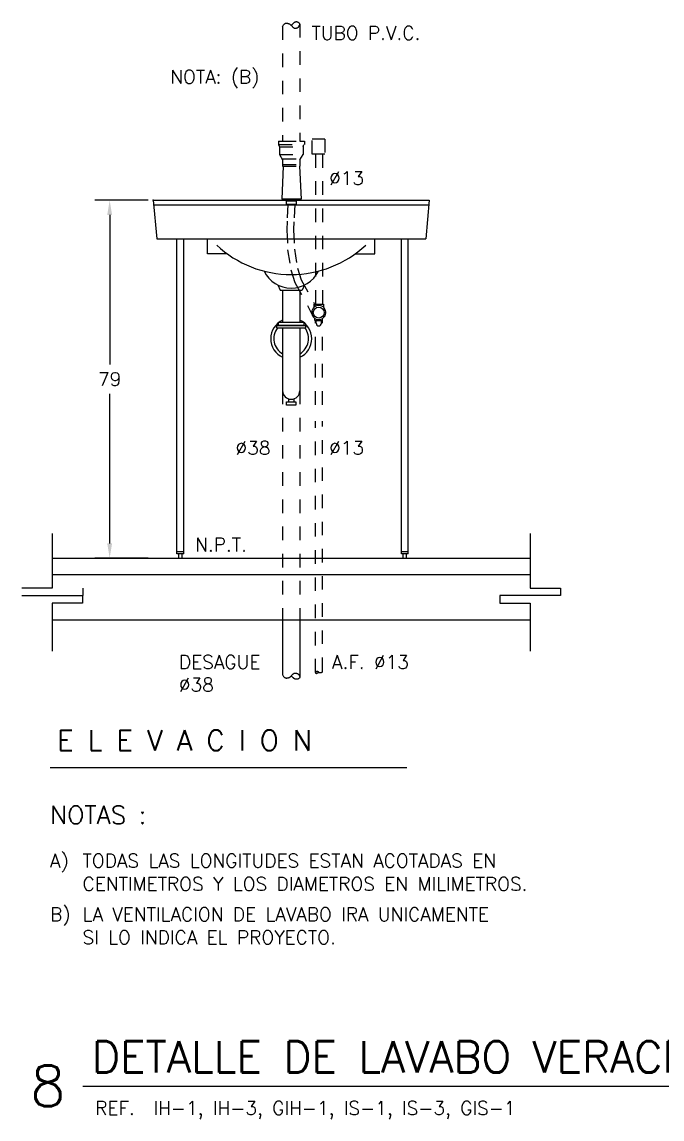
# Model space of a CAD drawing. Extents: x 145.7 to 190.5, y 293.8 to 329.7.
# Drawn here: x 146 to 150.71, y 317.52 to 325.6 of the extents above; entities that cross this region are included whole.
import ezdxf
from ezdxf.enums import TextEntityAlignment as Align

# ---------------------------------------------------------------- set-up
doc = ezdxf.new("R2010")
doc.units = 0
doc.header["$LTSCALE"] = 0.4
doc.header["$MEASUREMENT"] = 0
doc.linetypes.add('HIDDEN', pattern=[0.375, 0.25, -0.125])
doc.linetypes.add('HIDDEN2', pattern=[0.1875, 0.125, -0.0625])
doc.layers.add('A13', color=130, linetype='CONTINUOUS')
doc.layers.add('LETRAS', color=50, linetype='CONTINUOUS')
doc.styles.add('ROMANS', font='ROMANS.SHX', dxfattribs={"width": 1.5, "height": 0.3})

msp = doc.modelspace()

# ---------------------------------------------------------------- linework, layer by layer
at = {"layer": 'A13', "linetype": 'HIDDEN'}
for p, q in [((147.9241, 325.5745, 55.3421), (147.9267, 325.5783, 55.3421)), ((147.9267, 325.5783, 55.3421), (147.929, 325.5814, 55.3421)), ((147.929, 325.5814, 55.3421), (147.9312, 325.5837, 55.3421)), ((147.9312, 325.5837, 55.3421), (147.9333, 325.5856, 55.3421)), ((147.9333, 325.5856, 55.3421), (147.9353, 325.587, 55.3421)), ((147.9353, 325.587, 55.3421), (147.9373, 325.5881, 55.3421)), ((147.9373, 325.5881, 55.3421), (147.9393, 325.5889, 55.3421)), ((147.9393, 325.5889, 55.3421), (147.9413, 325.5895, 55.3421)), ((147.9413, 325.5895, 55.3421), (147.9433, 325.5899, 55.3421)), ((147.9433, 325.5899, 55.3421), (147.9454, 325.5902, 55.3421)), ((147.9454, 325.5902, 55.3421), (147.9474, 325.5903, 55.3421)), ((147.9474, 325.5903, 55.3421), (147.9494, 325.5903, 55.3421)), ((147.9494, 325.5903, 55.3421), (147.9514, 325.5902, 55.3421)), ((147.9514, 325.5902, 55.3421), (147.9534, 325.5899, 55.3421)), ((147.9534, 325.5899, 55.3421), (147.9553, 325.5897, 55.3421)), ((147.9553, 325.5897, 55.3421), (147.9572, 325.5894, 55.3421)), ((147.9572, 325.5894, 55.3421), (147.9591, 325.589, 55.3421)), ((147.9591, 325.589, 55.3421), (147.9609, 325.5885, 55.3421)), ((147.9609, 325.5885, 55.3421), (147.9627, 325.588, 55.3421)), ((147.9627, 325.588, 55.3421), (147.9645, 325.5874, 55.3421)), ((147.9645, 325.5874, 55.3421), (147.9662, 325.5867, 55.3421)), ((147.9662, 325.5867, 55.3421), (147.968, 325.5859, 55.3421)), ((147.968, 325.5859, 55.3421), (147.9697, 325.585, 55.3421)), ((147.9697, 325.585, 55.3421), (147.9714, 325.5841, 55.3421)), ((147.9714, 325.5841, 55.3421), (147.973, 325.583, 55.3421)), ((147.973, 325.583, 55.3421), (147.9747, 325.5819, 55.3421)), ((147.9747, 325.5819, 55.3421), (147.9763, 325.5808, 55.3421)), ((147.9763, 325.5808, 55.3421), (147.9778, 325.5795, 55.3421)), ((147.9778, 325.5795, 55.3421), (147.9794, 325.5782, 55.3421)), ((147.9794, 325.5782, 55.3421), (147.9809, 325.5768, 55.3421)), ((147.9861, 325.577, 55.3421), (147.985, 325.5757, 55.3421)), ((147.9871, 325.5783, 55.3421), (147.9861, 325.577, 55.3421)), ((147.9882, 325.5796, 55.3421), (147.9871, 325.5783, 55.3421)), ((147.9892, 325.5808, 55.3421), (147.9882, 325.5796, 55.3421)), ((147.9903, 325.582, 55.3421), (147.9892, 325.5808, 55.3421)), ((147.9913, 325.5832, 55.3421), (147.9903, 325.582, 55.3421)), ((147.9924, 325.5843, 55.3421), (147.9913, 325.5832, 55.3421)), ((147.9936, 325.5855, 55.3421), (147.9924, 325.5843, 55.3421)), ((147.9948, 325.5867, 55.3421), (147.9936, 325.5855, 55.3421)), ((147.996, 325.5878, 55.3421), (147.9948, 325.5867, 55.3421)), ((147.9972, 325.5889, 55.3421), (147.996, 325.5878, 55.3421)), ((147.9985, 325.59, 55.3421), (147.9972, 325.5889, 55.3421)), ((147.9997, 325.591, 55.3421), (147.9985, 325.59, 55.3421)), ((148.0009, 325.592, 55.3421), (147.9997, 325.591, 55.3421)), ((148.002, 325.593, 55.3421), (148.0009, 325.592, 55.3421)), ((148.0031, 325.5938, 55.3421), (148.002, 325.593, 55.3421)), ((148.0042, 325.5946, 55.3421), (148.0031, 325.5938, 55.3421)), ((148.0053, 325.5954, 55.3421), (148.0042, 325.5946, 55.3421)), ((148.0063, 325.596, 55.3421), (148.0053, 325.5954, 55.3421)), ((148.0074, 325.5967, 55.3421), (148.0063, 325.596, 55.3421)), ((148.0085, 325.5972, 55.3421), (148.0074, 325.5967, 55.3421)), ((148.0096, 325.5977, 55.3421), (148.0085, 325.5972, 55.3421)), ((148.0108, 325.5982, 55.3421), (148.0096, 325.5977, 55.3421)), ((148.012, 325.5986, 55.3421), (148.0108, 325.5982, 55.3421)), ((148.0133, 325.5989, 55.3421), (148.012, 325.5986, 55.3421)), ((148.0147, 325.5992, 55.3421), (148.0133, 325.5989, 55.3421)), ((148.0161, 325.5995, 55.3421), (148.0147, 325.5992, 55.3421)), ((148.0176, 325.5996, 55.3421), (148.0161, 325.5995, 55.3421)), ((148.0192, 325.5997, 55.3421), (148.0176, 325.5996, 55.3421)), ((148.0208, 325.5997, 55.3421), (148.0192, 325.5997, 55.3421)), ((148.0224, 325.5996, 55.3421), (148.0208, 325.5997, 55.3421)), ((148.0241, 325.5995, 55.3421), (148.0224, 325.5996, 55.3421)), ((148.0259, 325.5992, 55.3421), (148.0241, 325.5995, 55.3421)), ((148.0276, 325.5989, 55.3421), (148.0259, 325.5992, 55.3421)), ((148.0293, 325.5985, 55.3421), (148.0276, 325.5989, 55.3421)), ((148.031, 325.598, 55.3421), (148.0293, 325.5985, 55.3421)), ((148.0327, 325.5974, 55.3421), (148.031, 325.598, 55.3421)), ((148.0343, 325.5967, 55.3421), (148.0327, 325.5974, 55.3421)), ((148.0358, 325.596, 55.3421), (148.0343, 325.5967, 55.3421)), ((148.0371, 325.5952, 55.3421), (148.0358, 325.596, 55.3421)), ((148.0384, 325.5943, 55.3421), (148.0371, 325.5952, 55.3421)), ((148.0396, 325.5934, 55.3421), (148.0384, 325.5943, 55.3421)), ((148.0407, 325.5924, 55.3421), (148.0396, 325.5934, 55.3421)), ((148.0417, 325.5914, 55.3421), (148.0407, 325.5924, 55.3421)), ((148.0425, 325.5904, 55.3421), (148.0417, 325.5914, 55.3421)), ((148.0433, 325.5894, 55.3421), (148.0425, 325.5904, 55.3421)), ((148.044, 325.5884, 55.3421), (148.0433, 325.5894, 55.3421)), ((148.0445, 325.5874, 55.3421), (148.044, 325.5884, 55.3421)), ((148.045, 325.5865, 55.3421), (148.0445, 325.5874, 55.3421)), ((148.0445, 325.5768, 55.3421), (148.045, 325.5779, 55.3421)), ((148.0454, 325.5856, 55.3421), (148.045, 325.5865, 55.3421)), ((148.045, 325.5779, 55.3421), (148.0453, 325.5789, 55.3421)), ((148.0453, 325.5789, 55.3421), (148.0456, 325.58, 55.3421)), ((148.0457, 325.5847, 55.3421), (148.0454, 325.5856, 55.3421)), ((148.0456, 325.58, 55.3421), (148.0458, 325.581, 55.3421)), ((148.0458, 325.5838, 55.3421), (148.0457, 325.5847, 55.3421)), ((148.0458, 325.5842, 55.3421), (148.0458, 324.7233, 55.3421)), ((148.0459, 325.5829, 55.3421), (148.0458, 325.5838, 55.3421)), ((148.0458, 325.581, 55.3421), (148.0459, 325.5819, 55.3421)), ((148.0459, 325.5819, 55.3421), (148.0459, 325.5829, 55.3421)), ((147.9198, 325.5671, 55.3421), (147.9213, 325.5699, 55.3421)), ((147.9198, 325.5671, 55.3421), (147.9198, 324.7233, 55.3421)), ((147.9213, 325.5699, 55.3421), (147.9241, 325.5745, 55.3421)), ((147.9809, 325.5768, 55.3421), (147.9823, 325.5754, 55.3421)), ((147.9823, 325.5754, 55.3421), (147.9838, 325.5739, 55.3421)), ((147.9838, 325.5739, 55.3421), (147.9852, 325.5724, 55.3421)), ((147.985, 325.5757, 55.3421), (147.9839, 325.5743, 55.3421)), ((147.9852, 325.5724, 55.3421), (147.9865, 325.5709, 55.3421)), ((147.9865, 325.5709, 55.3421), (147.9879, 325.5694, 55.3421)), ((147.9879, 325.5694, 55.3421), (147.9892, 325.5679, 55.3421)), ((147.9892, 325.5679, 55.3421), (147.9905, 325.5664, 55.3421)), ((147.9905, 325.5664, 55.3421), (147.9918, 325.5649, 55.3421)), ((147.9918, 325.5649, 55.3421), (147.9931, 325.5636, 55.3421)), ((147.9931, 325.5636, 55.3421), (147.9944, 325.5623, 55.3421)), ((147.9944, 325.5623, 55.3421), (147.9957, 325.561, 55.3421)), ((147.9957, 325.561, 55.3421), (147.997, 325.5599, 55.3421)), ((147.997, 325.5599, 55.3421), (147.9983, 325.5588, 55.3421)), ((147.9983, 325.5588, 55.3421), (147.9996, 325.5578, 55.3421)), ((147.9996, 325.5578, 55.3421), (148.001, 325.557, 55.3421)), ((148.001, 325.557, 55.3421), (148.0024, 325.5562, 55.3421)), ((148.0024, 325.5562, 55.3421), (148.0039, 325.5556, 55.3421)), ((148.0039, 325.5556, 55.3421), (148.0054, 325.555, 55.3421)), ((148.0054, 325.555, 55.3421), (148.007, 325.5546, 55.3421)), ((148.007, 325.5546, 55.3421), (148.0085, 325.5543, 55.3421)), ((148.0085, 325.5543, 55.3421), (148.0102, 325.554, 55.3421)), ((148.0102, 325.554, 55.3421), (148.0118, 325.5539, 55.3421)), ((148.0118, 325.5539, 55.3421), (148.0135, 325.5539, 55.3421)), ((148.0135, 325.5539, 55.3421), (148.0151, 325.5539, 55.3421)), ((148.0151, 325.5539, 55.3421), (148.0168, 325.554, 55.3421)), ((148.0168, 325.554, 55.3421), (148.0185, 325.5542, 55.3421)), ((148.0185, 325.5542, 55.3421), (148.0202, 325.5545, 55.3421)), ((148.0202, 325.5545, 55.3421), (148.0218, 325.5548, 55.3421)), ((148.0218, 325.5548, 55.3421), (148.0234, 325.5552, 55.3421)), ((148.0234, 325.5552, 55.3421), (148.025, 325.5557, 55.3421)), ((148.025, 325.5557, 55.3421), (148.0266, 325.5563, 55.3421)), ((148.0266, 325.5563, 55.3421), (148.028, 325.5569, 55.3421)), ((148.028, 325.5569, 55.3421), (148.0295, 325.5576, 55.3421)), ((148.0295, 325.5576, 55.3421), (148.0308, 325.5584, 55.3421)), ((148.0308, 325.5584, 55.3421), (148.0321, 325.5592, 55.3421)), ((148.0321, 325.5592, 55.3421), (148.0333, 325.5601, 55.3421)), ((148.0333, 325.5601, 55.3421), (148.0344, 325.561, 55.3421)), ((148.0344, 325.561, 55.3421), (148.0354, 325.5619, 55.3421)), ((148.0354, 325.5619, 55.3421), (148.0364, 325.5629, 55.3421)), ((148.0364, 325.5629, 55.3421), (148.0373, 325.5639, 55.3421)), ((148.0373, 325.5639, 55.3421), (148.0381, 325.5649, 55.3421)), ((148.0381, 325.5649, 55.3421), (148.0389, 325.566, 55.3421)), ((148.0389, 325.566, 55.3421), (148.0396, 325.567, 55.3421)), ((148.0396, 325.567, 55.3421), (148.0402, 325.5681, 55.3421)), ((148.0402, 325.5681, 55.3421), (148.0408, 325.5692, 55.3421)), ((148.0408, 325.5692, 55.3421), (148.0414, 325.5703, 55.3421)), ((148.0414, 325.5703, 55.3421), (148.042, 325.5714, 55.3421)), ((148.042, 325.5714, 55.3421), (148.0425, 325.5725, 55.3421)), ((148.0425, 325.5725, 55.3421), (148.043, 325.5736, 55.3421)), ((148.043, 325.5736, 55.3421), (148.0436, 325.5747, 55.3421)), ((148.0436, 325.5747, 55.3421), (148.0441, 325.5758, 55.3421)), ((148.0441, 325.5758, 55.3421), (148.0445, 325.5768, 55.3421)), ((147.8894, 324.7233, 55.3421), (147.9198, 324.7233, 55.3421)), ((147.8894, 324.7233, 55.3421), (147.8894, 324.6973, 55.3421)), ((147.8894, 324.6973, 55.3421), (147.8959, 324.6799, 55.3421)), ((147.9198, 324.7233, 55.3421), (148.0458, 324.7233, 55.3421)), ((148.0458, 324.7233, 55.3421), (148.0794, 324.7233, 55.3421)), ((148.0697, 324.6799, 55.3421), (148.0762, 324.6973, 55.3421)), ((148.0794, 324.7233, 55.3421), (148.0794, 324.6973, 55.3421)), ((148.1361, 324.6266, 55.3421), (148.1361, 324.7379, 55.3421)), ((148.2299, 324.7379, 55.3421), (148.1361, 324.7379, 55.3421)), ((148.2299, 324.7379, 55.3421), (148.2299, 324.6266, 55.3421)), ((147.8959, 324.6799, 55.3421), (147.8959, 324.6234, 55.3421)), ((147.8959, 324.6234, 55.3421), (147.9198, 324.5843, 55.3421)), ((148.0458, 324.5843, 55.3421), (148.0697, 324.6234, 55.3421)), ((148.0697, 324.6799, 55.3421), (148.0697, 324.6234, 55.3421)), ((148.2299, 324.6266, 55.3421), (148.1361, 324.6266, 55.3421)), ((148.1613, 324.6266, 55.3421), (148.1613, 323.5228, 55.3421)), ((148.2129, 324.6266, 55.3421), (148.2129, 323.5228, 55.3421)), ((147.9198, 324.5915, 55.3421), (147.9198, 324.5377, 55.3421)), ((147.9198, 324.5915, 55.3421), (148.0458, 324.5915, 55.3421)), ((147.9198, 324.5495, 55.3421), (148.0458, 324.5495, 55.3421)), ((147.9198, 324.5377, 55.3421), (148.0458, 324.5377, 55.3421)), ((148.0458, 324.5915, 55.3421), (148.0458, 324.5377, 55.3421)), ((147.9198, 324.2874, 55.3421), (148.0458, 324.2874, 55.3421)), ((147.9198, 324.2874, 55.3421), (148.0458, 324.2874, 55.3421)), ((148.1613, 322.7825, 55.3421), (148.1613, 323.4019, 55.3421)), ((148.2129, 322.7825, 55.3421), (148.2129, 323.4019, 55.3421)), ((147.9194, 322.8855, 55.3421), (147.9194, 321.2003, 55.3421)), ((148.0461, 322.8855, 55.3421), (148.0461, 321.2003, 55.3421)), ((148.1613, 320.8115, 55.3421), (148.1613, 322.6616, 55.3421)), ((147.9194, 320.795, 55.3421), (147.9216, 320.7912, 55.3421)), ((147.9216, 320.7912, 55.3421), (147.9244, 320.7865, 55.3421)), ((147.9244, 320.7865, 55.3421), (147.9269, 320.7827, 55.3421)), ((147.9269, 320.7827, 55.3421), (147.9293, 320.7797, 55.3421)), ((147.9293, 320.7797, 55.3421), (147.9315, 320.7773, 55.3421)), ((147.9315, 320.7773, 55.3421), (147.9335, 320.7755, 55.3421)), ((147.9335, 320.7755, 55.3421), (147.9355, 320.7741, 55.3421)), ((147.9355, 320.7741, 55.3421), (147.9375, 320.773, 55.3421)), ((147.9375, 320.773, 55.3421), (147.9395, 320.7722, 55.3421)), ((147.9395, 320.7722, 55.3421), (147.9415, 320.7716, 55.3421)), ((147.9415, 320.7716, 55.3421), (147.9436, 320.7711, 55.3421)), ((147.9436, 320.7711, 55.3421), (147.9456, 320.7709, 55.3421)), ((147.9456, 320.7709, 55.3421), (147.9477, 320.7708, 55.3421)), ((147.9477, 320.7708, 55.3421), (147.9497, 320.7708, 55.3421)), ((147.9497, 320.7708, 55.3421), (147.9517, 320.7709, 55.3421)), ((147.9517, 320.7709, 55.3421), (147.9537, 320.7711, 55.3421)), ((147.9537, 320.7711, 55.3421), (147.9556, 320.7714, 55.3421)), ((147.9556, 320.7714, 55.3421), (147.9575, 320.7717, 55.3421)), ((147.9575, 320.7717, 55.3421), (147.9593, 320.7721, 55.3421)), ((147.9593, 320.7721, 55.3421), (147.9612, 320.7726, 55.3421)), ((147.9612, 320.7726, 55.3421), (147.963, 320.7731, 55.3421)), ((147.963, 320.7731, 55.3421), (147.9648, 320.7737, 55.3421)), ((147.9648, 320.7737, 55.3421), (147.9665, 320.7744, 55.3421)), ((147.9665, 320.7744, 55.3421), (147.9682, 320.7752, 55.3421)), ((147.9682, 320.7752, 55.3421), (147.9699, 320.776, 55.3421)), ((147.9699, 320.776, 55.3421), (147.9716, 320.777, 55.3421)), ((147.9716, 320.777, 55.3421), (147.9733, 320.778, 55.3421)), ((147.9733, 320.778, 55.3421), (147.9749, 320.7791, 55.3421)), ((147.9749, 320.7791, 55.3421), (147.9765, 320.7803, 55.3421)), ((147.9765, 320.7803, 55.3421), (147.9781, 320.7816, 55.3421)), ((147.9781, 320.7816, 55.3421), (147.9796, 320.7829, 55.3421)), ((147.9796, 320.7829, 55.3421), (147.9811, 320.7842, 55.3421)), ((147.9811, 320.7842, 55.3421), (147.9826, 320.7857, 55.3421)), ((147.9826, 320.7857, 55.3421), (147.984, 320.7872, 55.3421)), ((147.984, 320.7872, 55.3421), (147.9854, 320.7887, 55.3421)), ((147.9853, 320.7854, 55.3421), (147.9841, 320.7868, 55.3421)), ((147.9863, 320.7841, 55.3421), (147.9853, 320.7854, 55.3421)), ((147.9854, 320.7887, 55.3421), (147.9868, 320.7902, 55.3421)), ((147.9874, 320.7828, 55.3421), (147.9863, 320.7841, 55.3421)), ((147.9868, 320.7902, 55.3421), (147.9881, 320.7917, 55.3421)), ((147.9884, 320.7815, 55.3421), (147.9874, 320.7828, 55.3421)), ((147.9881, 320.7917, 55.3421), (147.9895, 320.7932, 55.3421)), ((147.9895, 320.7803, 55.3421), (147.9884, 320.7815, 55.3421)), ((147.9895, 320.7932, 55.3421), (147.9908, 320.7947, 55.3421)), ((147.9905, 320.7791, 55.3421), (147.9895, 320.7803, 55.3421)), ((147.9916, 320.7779, 55.3421), (147.9905, 320.7791, 55.3421)), ((147.9908, 320.7947, 55.3421), (147.9921, 320.7961, 55.3421)), ((147.9927, 320.7767, 55.3421), (147.9916, 320.7779, 55.3421)), ((147.9921, 320.7961, 55.3421), (147.9934, 320.7975, 55.3421)), ((147.9939, 320.7756, 55.3421), (147.9927, 320.7767, 55.3421)), ((147.9934, 320.7975, 55.3421), (147.9946, 320.7988, 55.3421)), ((147.995, 320.7744, 55.3421), (147.9939, 320.7756, 55.3421)), ((147.9946, 320.7988, 55.3421), (147.9959, 320.8, 55.3421)), ((147.9963, 320.7733, 55.3421), (147.995, 320.7744, 55.3421)), ((147.9959, 320.8, 55.3421), (147.9972, 320.8012, 55.3421)), ((147.9975, 320.7721, 55.3421), (147.9963, 320.7733, 55.3421)), ((147.9972, 320.8012, 55.3421), (147.9985, 320.8023, 55.3421)), ((147.9987, 320.7711, 55.3421), (147.9975, 320.7721, 55.3421)), ((147.9985, 320.8023, 55.3421), (147.9999, 320.8032, 55.3421)), ((147.9999, 320.77, 55.3421), (147.9987, 320.7711, 55.3421)), ((147.9999, 320.8032, 55.3421), (148.0013, 320.8041, 55.3421)), ((148.0011, 320.769, 55.3421), (147.9999, 320.77, 55.3421)), ((148.0023, 320.7681, 55.3421), (148.0011, 320.769, 55.3421)), ((148.0013, 320.8041, 55.3421), (148.0027, 320.8049, 55.3421)), ((148.0034, 320.7672, 55.3421), (148.0023, 320.7681, 55.3421)), ((148.0027, 320.8049, 55.3421), (148.0042, 320.8055, 55.3421)), ((148.0045, 320.7664, 55.3421), (148.0034, 320.7672, 55.3421)), ((148.0042, 320.8055, 55.3421), (148.0057, 320.8061, 55.3421)), ((148.0055, 320.7657, 55.3421), (148.0045, 320.7664, 55.3421)), ((148.0066, 320.765, 55.3421), (148.0055, 320.7657, 55.3421)), ((148.0057, 320.8061, 55.3421), (148.0072, 320.8065, 55.3421)), ((148.0076, 320.7644, 55.3421), (148.0066, 320.765, 55.3421)), ((148.0072, 320.8065, 55.3421), (148.0088, 320.8068, 55.3421)), ((148.0087, 320.7639, 55.3421), (148.0076, 320.7644, 55.3421)), ((148.0098, 320.7633, 55.3421), (148.0087, 320.7639, 55.3421)), ((148.0088, 320.8068, 55.3421), (148.0104, 320.807, 55.3421)), ((148.011, 320.7629, 55.3421), (148.0098, 320.7633, 55.3421)), ((148.0104, 320.807, 55.3421), (148.0121, 320.8072, 55.3421)), ((148.0123, 320.7625, 55.3421), (148.011, 320.7629, 55.3421)), ((148.0121, 320.8072, 55.3421), (148.0137, 320.8072, 55.3421)), ((148.0136, 320.7621, 55.3421), (148.0123, 320.7625, 55.3421)), ((148.015, 320.7618, 55.3421), (148.0136, 320.7621, 55.3421)), ((148.0137, 320.8072, 55.3421), (148.0154, 320.8072, 55.3421)), ((148.0164, 320.7616, 55.3421), (148.015, 320.7618, 55.3421)), ((148.0154, 320.8072, 55.3421), (148.0171, 320.807, 55.3421)), ((148.0179, 320.7615, 55.3421), (148.0164, 320.7616, 55.3421)), ((148.0171, 320.807, 55.3421), (148.0188, 320.8069, 55.3421)), ((148.0194, 320.7614, 55.3421), (148.0179, 320.7615, 55.3421)), ((148.0188, 320.8069, 55.3421), (148.0204, 320.8066, 55.3421)), ((148.021, 320.7614, 55.3421), (148.0194, 320.7614, 55.3421)), ((148.0204, 320.8066, 55.3421), (148.0221, 320.8062, 55.3421)), ((148.0227, 320.7614, 55.3421), (148.021, 320.7614, 55.3421)), ((148.0221, 320.8062, 55.3421), (148.0237, 320.8058, 55.3421)), ((148.0244, 320.7616, 55.3421), (148.0227, 320.7614, 55.3421)), ((148.0237, 320.8058, 55.3421), (148.0253, 320.8053, 55.3421)), ((148.0261, 320.7618, 55.3421), (148.0244, 320.7616, 55.3421)), ((148.0253, 320.8053, 55.3421), (148.0268, 320.8048, 55.3421)), ((148.0279, 320.7622, 55.3421), (148.0261, 320.7618, 55.3421)), ((148.0268, 320.8048, 55.3421), (148.0283, 320.8041, 55.3421)), ((148.0296, 320.7626, 55.3421), (148.0279, 320.7622, 55.3421)), ((148.0283, 320.8041, 55.3421), (148.0297, 320.8034, 55.3421)), ((148.0313, 320.7631, 55.3421), (148.0296, 320.7626, 55.3421)), ((148.0297, 320.8034, 55.3421), (148.0311, 320.8027, 55.3421)), ((148.0311, 320.8027, 55.3421), (148.0323, 320.8019, 55.3421)), ((148.0329, 320.7637, 55.3421), (148.0313, 320.7631, 55.3421)), ((148.0323, 320.8019, 55.3421), (148.0335, 320.801, 55.3421)), ((148.0345, 320.7643, 55.3421), (148.0329, 320.7637, 55.3421)), ((148.0335, 320.801, 55.3421), (148.0347, 320.8001, 55.3421)), ((148.036, 320.7651, 55.3421), (148.0345, 320.7643, 55.3421)), ((148.0347, 320.8001, 55.3421), (148.0357, 320.7991, 55.3421)), ((148.0357, 320.7991, 55.3421), (148.0367, 320.7982, 55.3421)), ((148.0374, 320.7659, 55.3421), (148.036, 320.7651, 55.3421)), ((148.0367, 320.7982, 55.3421), (148.0376, 320.7972, 55.3421)), ((148.0387, 320.7668, 55.3421), (148.0374, 320.7659, 55.3421)), ((148.0376, 320.7972, 55.3421), (148.0384, 320.7961, 55.3421)), ((148.0384, 320.7961, 55.3421), (148.0392, 320.7951, 55.3421)), ((148.0399, 320.7677, 55.3421), (148.0387, 320.7668, 55.3421)), ((148.0392, 320.7951, 55.3421), (148.0398, 320.794, 55.3421)), ((148.0398, 320.794, 55.3421), (148.0405, 320.793, 55.3421)), ((148.0409, 320.7687, 55.3421), (148.0399, 320.7677, 55.3421)), ((148.0405, 320.793, 55.3421), (148.0411, 320.7919, 55.3421)), ((148.0419, 320.7697, 55.3421), (148.0409, 320.7687, 55.3421)), ((148.0411, 320.7919, 55.3421), (148.0417, 320.7908, 55.3421)), ((148.0417, 320.7908, 55.3421), (148.0422, 320.7897, 55.3421)), ((148.0428, 320.7707, 55.3421), (148.0419, 320.7697, 55.3421)), ((148.0422, 320.7897, 55.3421), (148.0428, 320.7886, 55.3421)), ((148.0428, 320.7886, 55.3421), (148.0433, 320.7875, 55.3421)), ((148.0436, 320.7717, 55.3421), (148.0428, 320.7707, 55.3421)), ((148.0433, 320.7875, 55.3421), (148.0438, 320.7864, 55.3421)), ((148.0442, 320.7727, 55.3421), (148.0436, 320.7717, 55.3421)), ((148.0438, 320.7864, 55.3421), (148.0443, 320.7853, 55.3421)), ((148.0448, 320.7736, 55.3421), (148.0442, 320.7727, 55.3421)), ((148.0443, 320.7853, 55.3421), (148.0448, 320.7842, 55.3421)), ((148.0448, 320.7842, 55.3421), (148.0452, 320.7832, 55.3421)), ((148.0453, 320.7746, 55.3421), (148.0448, 320.7736, 55.3421)), ((148.0452, 320.7832, 55.3421), (148.0456, 320.7821, 55.3421)), ((148.0456, 320.7755, 55.3421), (148.0453, 320.7746, 55.3421)), ((148.0456, 320.7821, 55.3421), (148.0459, 320.7811, 55.3421)), ((148.0459, 320.7764, 55.3421), (148.0456, 320.7755, 55.3421)), ((148.0459, 320.7811, 55.3421), (148.0461, 320.7801, 55.3421)), ((148.0461, 320.7773, 55.3421), (148.0459, 320.7764, 55.3421)), ((148.0461, 320.7801, 55.3421), (148.0462, 320.7791, 55.3421)), ((148.0462, 320.7782, 55.3421), (148.0461, 320.7773, 55.3421)), ((148.0462, 320.7791, 55.3421), (148.0462, 320.7782, 55.3421))]:
    msp.add_line(p, q, dxfattribs=at)
at = {"layer": 'A13', "color": 20, "linetype": 'HIDDEN'}
for p, q in [((147.8894, 324.6973, 55.3421), (148.0794, 324.6973, 55.3421)), ((147.8959, 324.6799, 55.3421), (148.0697, 324.6799, 55.3421)), ((147.8959, 324.6234, 55.3421), (148.0697, 324.6234, 55.3421))]:
    msp.add_line(p, q, dxfattribs=at)
at = {"layer": 'A13'}
for p, q in [((147.9245, 324.5377, 55.3421), (147.9127, 324.2952, 55.3421)), ((148.0432, 324.5377, 55.3421), (148.055, 324.2952, 55.3421)), ((146.9661, 324.2874, 55.3421), (148.9994, 324.2874, 55.3421)), ((146.9661, 324.2874, 55.3421), (146.993, 324.0041, 55.3421)), ((148.055, 324.2952, 55.3421), (147.9127, 324.2952, 55.3421)), ((147.9576, 324.2841, 55.3421), (147.9576, 324.2952, 55.3421)), ((148.0101, 324.2841, 55.3421), (148.0101, 324.2952, 55.3421)), ((148.9994, 324.2874, 55.3421), (148.9726, 324.0041, 55.3421)), ((146.9661, 324.2546, 55.3421), (148.9963, 324.2546, 55.3421)), ((147.9484, 324.2589, 55.3421), (147.9484, 324.2841, 55.3421)), ((147.9484, 324.2841, 55.3421), (148.0193, 324.2841, 55.3421)), ((147.9484, 324.2589, 55.3421), (148.0193, 324.2589, 55.3421)), ((146.993, 324.0041, 55.3421), (148.9726, 324.0041, 55.3421)), ((147.1412, 321.6838, 55.3421), (147.1412, 324.0041, 55.3421)), ((147.1924, 321.6838, 55.3421), (147.1924, 324.0041, 55.3421)), ((147.3667, 323.8941, 55.3421), (147.3667, 324.0041, 55.3421)), ((148.5988, 323.8941, 55.3421), (148.5988, 324.0041, 55.3421)), ((148.7934, 321.6838, 55.3421), (148.7934, 324.0041, 55.3421)), ((148.8446, 321.6838, 55.3421), (148.8446, 324.0041, 55.3421)), ((147.5107, 323.8941, 55.3421), (147.3667, 323.8941, 55.3421)), ((148.4549, 323.8941, 55.3421), (148.5988, 323.8941, 55.3421)), ((147.8837, 323.6638, 55.3421), (147.9012, 323.6252, 55.3421)), ((148.0818, 323.6638, 55.3421), (148.0643, 323.6252, 55.3421)), ((147.9012, 323.6252, 55.3421), (148.0643, 323.6252, 55.3421)), ((147.9194, 323.6252, 55.3421), (147.9194, 323.3898, 55.3421)), ((148.0461, 323.6252, 55.3421), (148.0461, 323.3898, 55.3421)), ((148.1508, 323.4994, 55.3421), (148.1508, 323.5228, 55.3421)), ((148.1508, 323.5228, 55.3421), (148.2203, 323.5228, 55.3421)), ((148.1567, 323.4019, 55.3421), (148.1567, 323.4172, 55.3421)), ((148.1567, 323.4019, 55.3421), (148.2142, 323.4019, 55.3421)), ((148.1663, 323.3817, 55.3421), (148.1663, 323.4019, 55.3421)), ((148.2046, 323.3817, 55.3421), (148.2046, 323.4019, 55.3421)), ((148.2142, 323.4019, 55.3421), (148.2142, 323.4172, 55.3421)), ((147.8781, 323.3469, 55.3421), (147.8781, 323.3653, 55.3421)), ((147.8781, 323.3653, 55.3421), (148.0875, 323.3653, 55.3421)), ((148.0875, 323.3469, 55.3421), (147.8781, 323.3469, 55.3421)), ((147.8903, 323.3653, 55.3421), (147.8903, 323.3898, 55.3421)), ((147.8903, 323.3898, 55.3421), (148.0752, 323.3898, 55.3421)), ((148.0752, 323.3653, 55.3421), (147.8903, 323.3653, 55.3421)), ((147.9194, 323.3469, 55.3421), (147.9194, 322.8855, 55.3421)), ((148.0461, 323.3469, 55.3421), (148.0461, 322.8855, 55.3421)), ((148.0752, 323.3898, 55.3421), (148.0752, 323.3653, 55.3421)), ((148.0875, 323.3653, 55.3421), (148.0875, 323.3469, 55.3421)), ((147.1924, 321.7002, 55.3421), (147.1412, 321.7002, 55.3421)), ((147.1924, 321.6838, 55.3421), (147.1412, 321.6838, 55.3421)), ((147.1548, 321.654, 55.3421), (147.1548, 321.6838, 55.3421)), ((147.1789, 321.654, 55.3421), (147.1789, 321.6838, 55.3421)), ((148.8446, 321.7002, 55.3421), (148.7934, 321.7002, 55.3421)), ((148.8446, 321.6838, 55.3421), (148.7934, 321.6838, 55.3421)), ((148.807, 321.654, 55.3421), (148.807, 321.6838, 55.3421)), ((148.831, 321.654, 55.3421), (148.831, 321.6838, 55.3421)), ((147.9194, 321.2003, 55.3421), (147.9194, 320.795, 55.3421)), ((148.0461, 321.2003, 55.3421), (148.0461, 320.7799, 55.3421))]:
    msp.add_line(p, q, dxfattribs=at)
at = {"layer": 'A13', "color": 20, "linetype": 'ByBlock'}
for p, q in [((146.9286, 324.2874, 55.3421), (146.5384, 324.2874, 55.3421)), ((146.6464, 324.1794, 55.3421), (146.6464, 323.0787, 55.3421)), ((146.6464, 321.762, 55.3421), (146.6464, 322.8627, 55.3421)), ((146.9286, 321.654, 55.3421), (146.5384, 321.654, 55.3421))]:
    msp.add_line(p, q, dxfattribs=at)
at = {"layer": 'A13', "linetype": 'ByBlock'}
msp.add_line((147.8421, 324.2874, 55.3421), (148.8522, 324.2874, 55.3421), dxfattribs=at)
at = {"layer": 'A13', "linetype": 'Continuous'}
for p, q in [((148.0193, 324.2841, 55.3421), (148.0193, 324.2589, 55.3421)), ((148.2203, 323.5228, 55.3421), (148.2203, 323.4992, 55.3421))]:
    msp.add_line(p, q, dxfattribs=at)
at = {"layer": 'A13', "color": 20}
for p, q in [((147.9476, 322.7794, 55.3421), (147.9476, 322.8044, 55.3421)), ((147.9476, 322.8044, 55.3421), (148.018, 322.8044, 55.3421)), ((148.018, 322.7794, 55.3421), (147.9476, 322.7794, 55.3421)), ((147.963, 322.8253, 55.3421), (147.963, 322.8044, 55.3421)), ((148.0025, 322.8253, 55.3421), (148.0025, 322.8044, 55.3421)), ((148.018, 322.8044, 55.3421), (148.018, 322.7794, 55.3421)), ((146.2241, 321.8335, 55.3421), (146.2241, 321.4331, 55.3421)), ((149.7415, 321.8335, 55.3421), (149.7415, 321.4331, 55.3421)), ((146.2241, 321.4331, 55.3421), (146.0006, 321.4331, 55.3421)), ((146.4485, 321.4331, 55.3421), (146.4485, 321.3773, 55.3421)), ((149.7415, 321.4331, 55.3421), (149.9649, 321.4331, 55.3421)), ((149.9649, 321.4331, 55.3421), (149.9649, 321.3773, 55.3421)), ((146.0006, 321.3773, 55.3421), (146.4475, 321.3773, 55.3421)), ((146.2241, 321.3214, 55.3421), (146.2241, 320.9681, 55.3421)), ((146.4475, 321.3214, 55.3421), (146.2241, 321.3214, 55.3421)), ((146.4475, 321.3773, 55.3421), (146.4475, 321.3214, 55.3421)), ((149.9649, 321.3773, 55.3421), (149.518, 321.3773, 55.3421)), ((149.518, 321.3773, 55.3421), (149.518, 321.3214, 55.3421)), ((149.518, 321.3214, 55.3421), (149.7415, 321.3214, 55.3421)), ((149.7415, 321.3214, 55.3421), (149.7415, 320.9681, 55.3421))]:
    msp.add_line(p, q, dxfattribs=at)
at = {"layer": 'A13', "color": 50}
for p, q in [((146.2241, 321.654, 55.3421), (149.7415, 321.654, 55.3421)), ((146.2085, 320.1127, 55.3421), (148.8349, 320.1127, 55.3421))]:
    msp.add_line(p, q, dxfattribs=at)
at = {"layer": 'A13', "color": 90}
for p, q in [((146.2241, 321.5337, 55.3421), (149.7415, 321.5337, 55.3421)), ((146.2241, 321.2003, 55.3421), (149.7415, 321.2003, 55.3421))]:
    msp.add_line(p, q, dxfattribs=at)
at = {"layer": 'A13', "linetype": 'HIDDEN2', "elevation": 55.3421}
for points in [[(147.9589, 324.2589), (147.9522, 324.1325), (147.9501, 324.0708), (147.9565, 323.9219), (147.9799, 323.7751), (148.0097, 323.6816), (148.1034, 323.5135), (148.1345, 323.4501)], [(148.0088, 324.2589), (148.0021, 324.1285), (148.0001, 324.071), (148.0063, 323.9269), (148.0287, 323.7867), (148.0558, 323.7015), (148.1477, 323.5367), (148.1622, 323.5071)]]:
    msp.add_lwpolyline(points, dxfattribs=at)
at = {"layer": 'A13', "linetype": 'HIDDEN', "elevation": 55.3421}
msp.add_lwpolyline([(148.2129, 320.8214), (148.2129, 322.6616)], dxfattribs=at)
at = {"layer": 'A13'}
msp.add_lwpolyline([(148.2129, 320.8214), (148.2117, 320.8185), (148.2106, 320.8163), (148.2095, 320.8145), (148.2086, 320.8131), (148.2077, 320.8121), (148.2068, 320.8113), (148.206, 320.8108), (148.2051, 320.8103), (148.2043, 320.8099), (148.2035, 320.8095), (148.2027, 320.8092), (148.2019, 320.8089), (148.2011, 320.8086), (148.2003, 320.8084), (148.1996, 320.8083), (148.1988, 320.8081), (148.1981, 320.808), (148.1973, 320.808), (148.1966, 320.808), (148.1959, 320.8081), (148.1952, 320.8081), (148.1945, 320.8083), (148.1939, 320.8084), (148.1932, 320.8086), (148.1925, 320.8089), (148.1919, 320.8092), (148.1912, 320.8095), (148.1906, 320.8099), (148.1899, 320.8103), (148.1893, 320.8107), (148.1886, 320.8112), (148.188, 320.8117), (148.1873, 320.8122), (148.1867, 320.8128), (148.186, 320.8133), (148.1853, 320.8139), (148.1846, 320.8145), (148.184, 320.8151), (148.1834, 320.8156), (148.1827, 320.8161), (148.1821, 320.8166), (148.1815, 320.817), (148.1809, 320.8174), (148.1803, 320.8177), (148.1797, 320.818), (148.179, 320.8183), (148.1782, 320.8185), (148.1774, 320.8186), (148.1765, 320.8188), (148.1756, 320.8188), (148.1746, 320.8189), (148.1735, 320.8188), (148.1725, 320.8188), (148.1715, 320.8187), (148.1705, 320.8185), (148.1696, 320.8184), (148.1687, 320.8181), (148.1679, 320.8179), (148.1671, 320.8175), (148.1664, 320.8172), (148.1658, 320.8168), (148.1652, 320.8164), (148.1646, 320.816), (148.1641, 320.8155), (148.1636, 320.815), (148.1631, 320.8145), (148.1627, 320.814), (148.1623, 320.8134), (148.1619, 320.8129), (148.1616, 320.8123), (148.1614, 320.8118), (148.1612, 320.8113), (148.1611, 320.8108), (148.161, 320.8103), (148.1611, 320.8099), (148.1611, 320.8095), (148.1612, 320.809), (148.1614, 320.8086), (148.1616, 320.8082), (148.1619, 320.8079), (148.1622, 320.8075), (148.1625, 320.8071), (148.1629, 320.8068), (148.1633, 320.8065), (148.1637, 320.8062), (148.1641, 320.806), (148.1644, 320.8058), (148.1648, 320.8056), (148.1651, 320.8055), (148.1653, 320.8054), (148.1656, 320.8054), (148.1658, 320.8053), (148.1661, 320.8053), (148.1663, 320.8053), (148.1666, 320.8053), (148.167, 320.8053), (148.1673, 320.8053), (148.1677, 320.8054), (148.1682, 320.8054), (148.1687, 320.8054), (148.1692, 320.8054), (148.1697, 320.8055), (148.1703, 320.8056), (148.1709, 320.8058), (148.1714, 320.806), (148.1721, 320.8062), (148.1727, 320.8065), (148.1733, 320.8068), (148.174, 320.8072), (148.1747, 320.8076), (148.1754, 320.8079), (148.1761, 320.8084), (148.1769, 320.8088), (148.1778, 320.8092), (148.1787, 320.8097), (148.1799, 320.8102), (148.1812, 320.8108), (148.1827, 320.8114), (148.1845, 320.812), (148.1865, 320.8128)], dxfattribs=at)
msp.add_circle((148.1854, 323.4606, 55.3421), 0.0402, dxfattribs=at)
for centre, radius, start, end in [((147.9828, 324.543, 55.3421), 0.8025, 226.86071, 270), ((147.9828, 324.543, 55.3421), 0.8025, 270, 313.13929), ((147.9828, 323.8632, 55.3421), 0.2227, 205.89354, 334.10646), ((147.9828, 323.2684, 55.3421), 0.1507, 114.85606, 245.14394), ((147.9828, 323.2684, 55.3421), 0.1507, 294.85606, 65.14394), ((147.9828, 323.2684, 55.3421), 0.128, 142.15294, 240.34906), ((147.9828, 323.2684, 55.3421), 0.128, 299.65094, 37.84706), ((148.1854, 323.3817, 55.3421), 0.0192, 180, 0), ((147.9828, 322.8855, 55.3421), 0.0633, 180, 0)]:
    msp.add_arc(centre, radius, start, end, dxfattribs=at)
at = {"layer": 'A13', "color": 20, "linetype": 'Continuous'}
msp.add_arc((148.1854, 323.4606, 55.3421), 0.052, 40.64931, 40.38327, dxfattribs=at)
at = {"layer": 'A13', "linetype": 'ByBlock'}
msp.add_point((146.9661, 324.2874, 55.3421), dxfattribs=at)
at = {"layer": 'A13', "color": 20, "linetype": 'ByBlock'}
msp.add_point((146.6464, 321.654, 55.3421), dxfattribs=at)
for points in [[(146.6284, 324.1794, 55.3421), (146.6644, 324.1794, 55.3421), (146.6464, 324.2874, 55.3421)], [(146.6284, 321.762, 55.3421), (146.6644, 321.762, 55.3421), (146.6464, 321.654, 55.3421)]]:
    msp.add_solid(points, dxfattribs=at)
at = {"layer": 'LETRAS'}
msp.add_line((146.4489, 317.7677), (155.1423, 317.7677), dxfattribs=at)

# ---------------------------------------------------------------- texts
at = {"layer": 'LETRAS', "style": 'ROMANS'}
for s, height, p in [('TUBO P.V.C.', 0.1, (148.1319, 325.4681, 55.3421)), ('NOTA: (B)', 0.1, (147.0921, 325.1458, 55.3421)), ('%%C13', 0.1, (148.2619, 324.3998, 55.3421)), ('%%c38', 0.1, (147.5732, 322.415, 55.3421)), ('%%C13', 0.1, (148.2619, 322.415, 55.3421)), ('N.P.T.', 0.1, (147.275, 321.7031, 55.3421)), ('DESAGUE', 0.1, (147.1562, 320.8381, 55.3421)), ('A.F. %%C13', 0.1, (148.2834, 320.8381, 55.3421)), ('%%c38', 0.1, (147.1562, 320.6715, 55.3421)), ('A)', 0.10003, (146.2077, 319.3759, 55.3421)), ('TODAS LAS LONGITUDES ESTAN ACOTADAS EN', 0.100027, (146.4468, 319.3759, 55.3421)), ('CENTIMETROS Y LOS DIAMETROS EN MILIMETROS.', 0.100027, (146.4468, 319.2059, 55.3421)), ('B)', 0.10003, (146.2077, 318.9819, 55.3421)), ('LA VENTILACION DE LAVABO IRA UNICAMENTE', 0.100027, (146.4468, 318.9819, 55.3421)), ('SI LO INDICA EL PROYECTO.', 0.100027, (146.4468, 318.8119, 55.3421)), ('REF.  IH-1, IH-3, GIH-1, IS-1, IS-3, GIS-1', 0.1, (146.5396, 317.5554))]:
    msp.add_text(s, height=height, dxfattribs=at).set_placement(p)
at = {"layer": 'LETRAS', "linetype": 'ByBlock', "style": 'ROMANS'}
msp.add_text('79', height=0.1, dxfattribs=at).set_placement((146.6464, 322.9707, 55.3421), align=Align.MIDDLE_CENTER)
at = {"layer": 'LETRAS', "color": 90, "style": 'ROMANS'}
for s, height, p in [('E L E V A C I O N', 0.15, (146.2589, 320.2366, 55.3421)), ('NOTAS :', 0.13328, (146.2086, 319.6967, 55.3421)), ('DETALLE DE LAVABO VERACRUZ CON AGUA FRIA.', 0.23, (146.5158, 317.8671)), ('8', 0.3, (146.063, 317.6196))]:
    msp.add_text(s, height=height, dxfattribs=at).set_placement(p)

doc.saveas('drawing.dxf')
